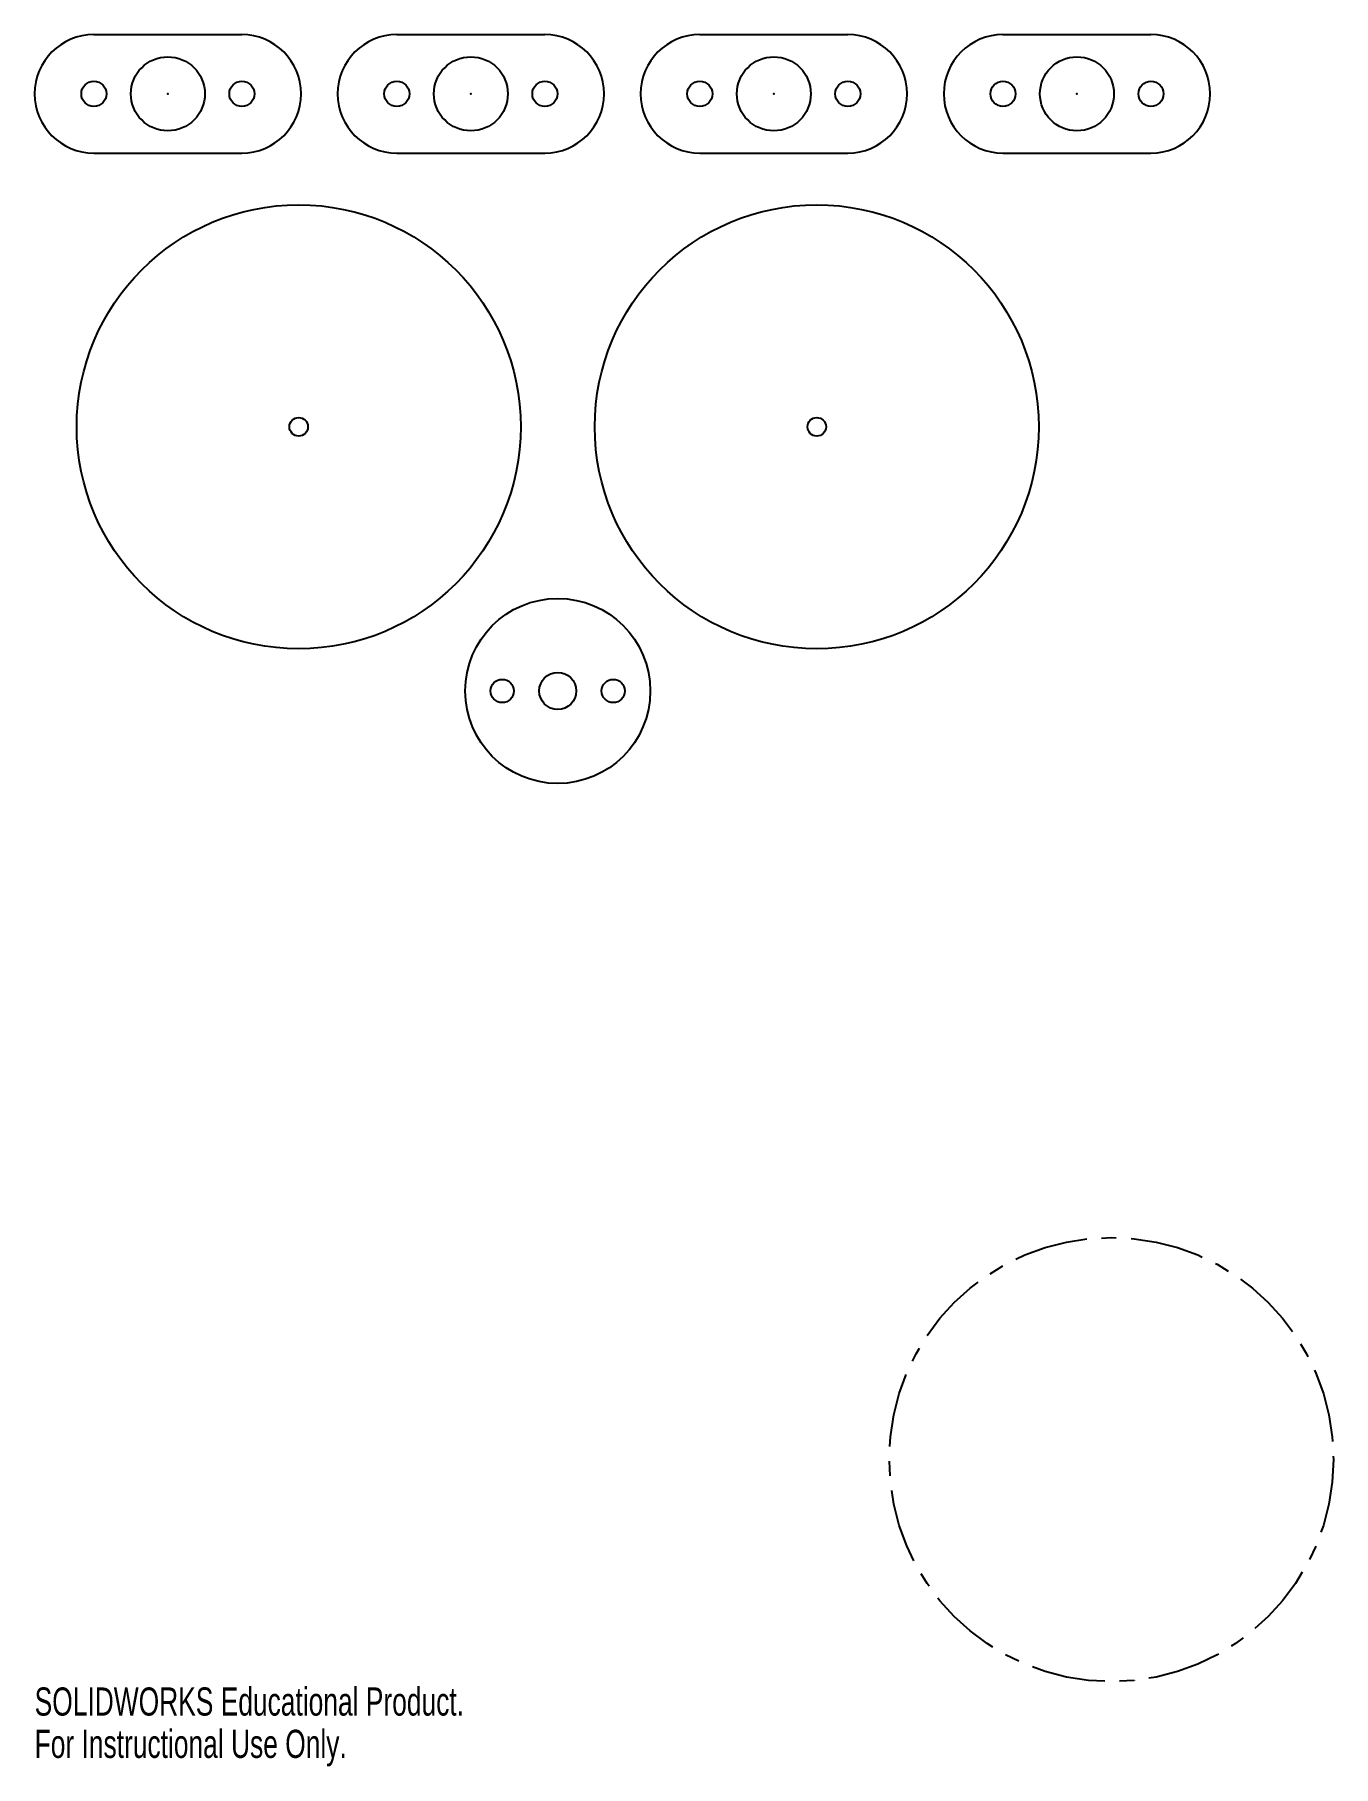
# Model space of a CAD drawing. Header units: inches. Extents: x -9.3 to -0.5, y -9.1 to 2.7.
import ezdxf

# ---------------------------------------------------------------- set-up
doc = ezdxf.new("R2010")
doc.units = ezdxf.units.IN
doc.header["$MEASUREMENT"] = 0
doc.header["$PDSIZE"] = -1
doc.linetypes.add('CENTERX2', pattern=[0.8, 0.5, -0.1, 0.1, -0.1])
doc.styles.add('SLDTEXTSTYLE0', font='TXT', dxfattribs={"width": 0.7})

msp = doc.modelspace()

# ---------------------------------------------------------------- linework, layer by layer
at = {"color": 7, "linetype": 'Continuous'}
for p, q in [((-8.864, 2.65), (-7.864, 2.65)), ((-6.817, 2.65), (-5.817, 2.65)), ((-4.77, 2.65), (-3.77, 2.65)), ((-2.722, 2.65), (-1.722, 2.65)), ((-8.864, 1.85), (-7.864, 1.85)), ((-6.817, 1.85), (-5.817, 1.85)), ((-4.77, 1.85), (-3.77, 1.85)), ((-2.722, 1.85), (-1.722, 1.85))]:
    msp.add_line(p, q, dxfattribs=at)
for centre, radius in [((-8.364, 2.25), 0.25), ((-6.317, 2.25), 0.25), ((-4.27, 2.25), 0.25), ((-2.222, 2.25), 0.25), ((-8.864, 2.25), 0.0846), ((-7.864, 2.25), 0.0846), ((-6.817, 2.25), 0.0846), ((-5.817, 2.25), 0.0846), ((-4.77, 2.25), 0.0846), ((-3.77, 2.25), 0.0846), ((-2.722, 2.25), 0.0846), ((-1.722, 2.25), 0.0846), ((-7.48, 0), 1.5), ((-3.98, 0), 1.5), ((-7.48, 0), 0.0625), ((-3.98, 0), 0.0625), ((-5.73, -1.785), 0.625), ((-6.105, -1.785), 0.0787), ((-5.73, -1.785), 0.125), ((-5.355, -1.785), 0.0787)]:
    msp.add_circle(centre, radius, dxfattribs=at)
at = {"color": 7, "linetype": 'CENTERX2'}
msp.add_circle((-1.99, -6.978), 1.5, dxfattribs=at)
at = {"color": 7, "linetype": 'Continuous'}
for centre, start, end in [((-8.864, 2.25), 90, 270), ((-7.864, 2.25), 270, 90), ((-6.817, 2.25), 90, 270), ((-5.817, 2.25), 270, 90), ((-4.77, 2.25), 90, 270), ((-3.77, 2.25), 270, 90), ((-2.722, 2.25), 90, 270), ((-1.722, 2.25), 270, 90)]:
    msp.add_arc(centre, 0.4, start, end, dxfattribs=at)
for p in [(-8.364, 2.25), (-6.317, 2.25), (-4.27, 2.25), (-2.222, 2.25)]:
    msp.add_point(p, dxfattribs=at)

# ---------------------------------------------------------------- texts
at = {"color": 7, "linetype": 'Continuous', "char_height": 0.1903, "attachment_point": 1, "style": 'SLDTEXTSTYLE0'}
for s, insert in [('SOLIDWORKS Educational Product.', (-9.264, -8.518)), ('For Instructional Use Only.', (-9.264, -8.804))]:
    msp.add_mtext(s, dxfattribs=dict(at, insert=insert))

doc.saveas('drawing.dxf')
